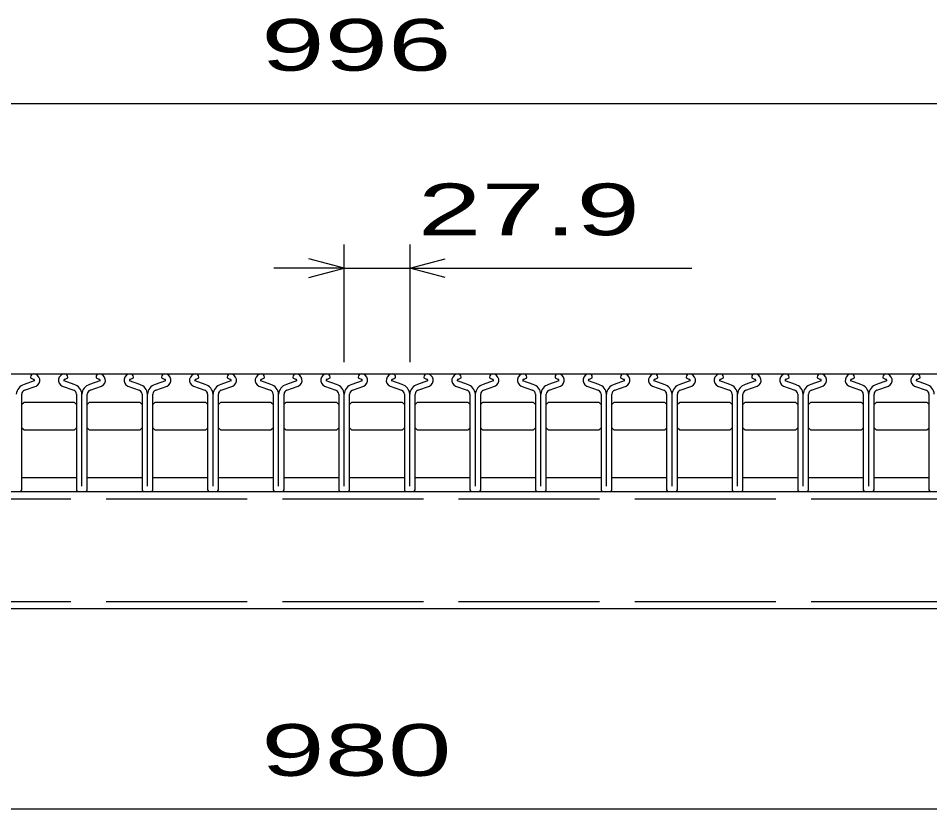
# Model space of a CAD drawing. Units: millimetres on the paper, scale 1:10. Extents: x 0 to 356, y 0 to 233.
# Drawn here: x 81.76 to 120.55, y 51.3 to 84.93 of the extents above; entities that cross this region are included whole.
import ezdxf
from ezdxf.enums import TextEntityAlignment as Align

# ---------------------------------------------------------------- set-up
doc = ezdxf.new("R2010")
doc.units = ezdxf.units.MM
doc.linetypes.add('DASHED', pattern=[7.5, 6, -1.5])
doc.layers.add('16', color=3, linetype='Continuous', lineweight=25)
doc.layers.add('22', color=2, linetype='Continuous', lineweight=25)
doc.styles.add('ベクトル', font='')
doc.styles.get('ベクトル').set_extended_font_data('ベクトル')

msp = doc.modelspace()

# ---------------------------------------------------------------- linework, layer by layer
at = {"layer": '16'}
for p, q in [((47.2, 69.8), (146.8, 69.8)), ((82.44, 69.499), (82.008, 69.347)), ((82.28, 69.662), (82.28, 69.639)), ((82.28, 69.639), (82.424, 69.569)), ((84.14, 69.347), (83.708, 69.499)), ((83.724, 69.569), (83.868, 69.639)), ((83.868, 69.639), (83.868, 69.662)), ((85.23, 69.499), (84.798, 69.347)), ((85.07, 69.662), (85.07, 69.639)), ((85.07, 69.639), (85.214, 69.569)), ((86.93, 69.347), (86.498, 69.499)), ((86.514, 69.569), (86.658, 69.639)), ((86.658, 69.639), (86.658, 69.662)), ((88.02, 69.499), (87.588, 69.347)), ((87.86, 69.662), (87.86, 69.639)), ((87.86, 69.639), (88.004, 69.569)), ((89.72, 69.347), (89.288, 69.499)), ((89.304, 69.569), (89.448, 69.639)), ((89.448, 69.639), (89.448, 69.662)), ((90.81, 69.499), (90.378, 69.347)), ((90.65, 69.662), (90.65, 69.639)), ((90.65, 69.639), (90.794, 69.569)), ((92.51, 69.347), (92.078, 69.499)), ((92.094, 69.569), (92.238, 69.639)), ((92.238, 69.639), (92.238, 69.662)), ((93.6, 69.499), (93.168, 69.347)), ((93.44, 69.662), (93.44, 69.639)), ((93.44, 69.639), (93.584, 69.569)), ((95.3, 69.347), (94.868, 69.499)), ((94.884, 69.569), (95.028, 69.639)), ((95.028, 69.639), (95.028, 69.662)), ((96.39, 69.499), (95.958, 69.347)), ((96.23, 69.662), (96.23, 69.639)), ((96.23, 69.639), (96.374, 69.569)), ((98.09, 69.347), (97.658, 69.499)), ((97.674, 69.569), (97.818, 69.639)), ((97.818, 69.639), (97.818, 69.662)), ((99.18, 69.499), (98.748, 69.347)), ((99.02, 69.662), (99.02, 69.639)), ((99.02, 69.639), (99.164, 69.569)), ((100.88, 69.347), (100.448, 69.499)), ((100.464, 69.569), (100.608, 69.639)), ((100.608, 69.639), (100.608, 69.662)), ((101.97, 69.499), (101.538, 69.347)), ((101.81, 69.662), (101.81, 69.639)), ((101.81, 69.639), (101.954, 69.569)), ((103.67, 69.347), (103.238, 69.499)), ((103.254, 69.569), (103.398, 69.639)), ((103.398, 69.639), (103.398, 69.662)), ((104.76, 69.499), (104.328, 69.347)), ((104.6, 69.662), (104.6, 69.639)), ((104.6, 69.639), (104.744, 69.569)), ((106.46, 69.347), (106.028, 69.499)), ((106.044, 69.569), (106.188, 69.639)), ((106.188, 69.639), (106.188, 69.662)), ((107.55, 69.499), (107.118, 69.347)), ((107.39, 69.662), (107.39, 69.639)), ((107.39, 69.639), (107.534, 69.569)), ((109.25, 69.347), (108.818, 69.499)), ((108.834, 69.569), (108.978, 69.639)), ((108.978, 69.639), (108.978, 69.662)), ((110.34, 69.499), (109.908, 69.347)), ((110.18, 69.662), (110.18, 69.639)), ((110.18, 69.639), (110.324, 69.569)), ((112.04, 69.347), (111.608, 69.499)), ((111.624, 69.569), (111.768, 69.639)), ((111.768, 69.639), (111.768, 69.662)), ((113.13, 69.499), (112.698, 69.347)), ((112.97, 69.662), (112.97, 69.639)), ((112.97, 69.639), (113.114, 69.569)), ((114.83, 69.347), (114.398, 69.499)), ((114.414, 69.569), (114.558, 69.639)), ((114.558, 69.639), (114.558, 69.662)), ((115.92, 69.499), (115.488, 69.347)), ((115.76, 69.662), (115.76, 69.639)), ((115.76, 69.639), (115.904, 69.569)), ((117.62, 69.347), (117.188, 69.499)), ((117.204, 69.569), (117.348, 69.639)), ((117.348, 69.639), (117.348, 69.662)), ((118.71, 69.499), (118.278, 69.347)), ((118.55, 69.662), (118.55, 69.639)), ((118.55, 69.639), (118.694, 69.569)), ((120.41, 69.347), (119.978, 69.499)), ((119.994, 69.569), (120.138, 69.639)), ((120.138, 69.639), (120.138, 69.662)), ((82.029, 69.111), (82.516, 69.282)), ((83.632, 69.282), (84.119, 69.111)), ((84.819, 69.111), (85.306, 69.282)), ((86.422, 69.282), (86.909, 69.111)), ((87.609, 69.111), (88.096, 69.282)), ((89.212, 69.282), (89.699, 69.111)), ((90.399, 69.111), (90.886, 69.282)), ((92.002, 69.282), (92.489, 69.111)), ((93.189, 69.111), (93.676, 69.282)), ((94.792, 69.282), (95.279, 69.111)), ((95.979, 69.111), (96.466, 69.282)), ((97.582, 69.282), (98.069, 69.111)), ((98.769, 69.111), (99.256, 69.282)), ((100.372, 69.282), (100.859, 69.111)), ((101.559, 69.111), (102.046, 69.282)), ((103.162, 69.282), (103.649, 69.111)), ((104.349, 69.111), (104.836, 69.282)), ((105.952, 69.282), (106.439, 69.111)), ((107.139, 69.111), (107.626, 69.282)), ((108.742, 69.282), (109.229, 69.111)), ((109.929, 69.111), (110.416, 69.282)), ((111.532, 69.282), (112.019, 69.111)), ((112.719, 69.111), (113.206, 69.282)), ((114.322, 69.282), (114.809, 69.111)), ((115.509, 69.111), (115.996, 69.282)), ((117.112, 69.282), (117.599, 69.111)), ((118.299, 69.111), (118.786, 69.282)), ((119.902, 69.282), (120.389, 69.111)), ((81.909, 64.869), (81.909, 68.941)), ((84.239, 68.941), (84.239, 64.869)), ((84.47, 65.029), (84.47, 68.936)), ((84.699, 64.869), (84.699, 68.941)), ((87.029, 68.941), (87.029, 64.869)), ((87.26, 65.029), (87.26, 68.936)), ((87.489, 64.869), (87.489, 68.941)), ((89.819, 68.941), (89.819, 64.869)), ((90.05, 65.029), (90.05, 68.936)), ((90.279, 64.869), (90.279, 68.941)), ((92.609, 68.941), (92.609, 64.869)), ((92.84, 65.029), (92.84, 68.936)), ((93.069, 64.869), (93.069, 68.941)), ((95.399, 68.941), (95.399, 64.869)), ((95.63, 65.029), (95.63, 68.936)), ((95.859, 64.869), (95.859, 68.941)), ((98.189, 68.941), (98.189, 64.869)), ((98.42, 65.029), (98.42, 68.936)), ((98.649, 64.869), (98.649, 68.941)), ((100.979, 68.941), (100.979, 64.869)), ((101.21, 65.029), (101.21, 68.936)), ((101.439, 64.869), (101.439, 68.941)), ((103.769, 68.941), (103.769, 64.869)), ((104, 65.029), (104, 68.936)), ((104.229, 64.869), (104.229, 68.941)), ((106.559, 68.941), (106.559, 64.869)), ((106.79, 65.029), (106.79, 68.936)), ((107.019, 64.869), (107.019, 68.941)), ((109.349, 68.941), (109.349, 64.869)), ((109.58, 65.029), (109.58, 68.936)), ((109.809, 64.869), (109.809, 68.941)), ((112.139, 68.941), (112.139, 64.869)), ((112.37, 65.029), (112.37, 68.936)), ((112.599, 64.869), (112.599, 68.941)), ((114.929, 68.941), (114.929, 64.869)), ((115.16, 65.029), (115.16, 68.936)), ((115.389, 64.869), (115.389, 68.941)), ((117.719, 68.941), (117.719, 64.869)), ((117.95, 65.029), (117.95, 68.936)), ((118.179, 64.869), (118.179, 68.941)), ((120.509, 68.941), (120.509, 64.869)), ((81.905, 68.5), (82.005, 68.6)), ((82.005, 68.6), (84.145, 68.6)), ((84.145, 68.6), (84.245, 68.5)), ((84.695, 68.5), (84.795, 68.6)), ((84.795, 68.6), (86.935, 68.6)), ((86.935, 68.6), (87.035, 68.5)), ((87.485, 68.5), (87.585, 68.6)), ((87.585, 68.6), (89.725, 68.6)), ((89.725, 68.6), (89.825, 68.5)), ((90.275, 68.5), (90.375, 68.6)), ((90.375, 68.6), (92.515, 68.6)), ((92.515, 68.6), (92.615, 68.5)), ((93.065, 68.5), (93.165, 68.6)), ((93.165, 68.6), (95.305, 68.6)), ((95.305, 68.6), (95.405, 68.5)), ((95.855, 68.5), (95.955, 68.6)), ((95.955, 68.6), (98.095, 68.6)), ((98.095, 68.6), (98.195, 68.5)), ((98.645, 68.5), (98.745, 68.6)), ((98.745, 68.6), (100.885, 68.6)), ((100.885, 68.6), (100.985, 68.5)), ((101.435, 68.5), (101.535, 68.6)), ((101.535, 68.6), (103.675, 68.6)), ((103.675, 68.6), (103.775, 68.5)), ((104.225, 68.5), (104.325, 68.6)), ((104.325, 68.6), (106.465, 68.6)), ((106.465, 68.6), (106.565, 68.5)), ((107.015, 68.5), (107.115, 68.6)), ((107.115, 68.6), (109.255, 68.6)), ((109.255, 68.6), (109.355, 68.5)), ((109.805, 68.5), (109.905, 68.6)), ((109.905, 68.6), (112.045, 68.6)), ((112.045, 68.6), (112.145, 68.5)), ((112.595, 68.5), (112.695, 68.6)), ((112.695, 68.6), (114.835, 68.6)), ((114.835, 68.6), (114.935, 68.5)), ((115.385, 68.5), (115.485, 68.6)), ((115.485, 68.6), (117.625, 68.6)), ((117.625, 68.6), (117.725, 68.5)), ((118.175, 68.5), (118.275, 68.6)), ((118.275, 68.6), (120.415, 68.6)), ((120.415, 68.6), (120.515, 68.5)), ((82.005, 67.4), (81.905, 67.5)), ((84.245, 67.5), (84.145, 67.4)), ((84.795, 67.4), (84.695, 67.5)), ((87.035, 67.5), (86.935, 67.4)), ((87.585, 67.4), (87.485, 67.5)), ((89.825, 67.5), (89.725, 67.4)), ((90.375, 67.4), (90.275, 67.5)), ((92.615, 67.5), (92.515, 67.4)), ((93.165, 67.4), (93.065, 67.5)), ((95.405, 67.5), (95.305, 67.4)), ((95.955, 67.4), (95.855, 67.5)), ((98.195, 67.5), (98.095, 67.4)), ((98.745, 67.4), (98.645, 67.5)), ((100.985, 67.5), (100.885, 67.4)), ((101.535, 67.4), (101.435, 67.5)), ((103.775, 67.5), (103.675, 67.4)), ((104.325, 67.4), (104.225, 67.5)), ((106.565, 67.5), (106.465, 67.4)), ((107.115, 67.4), (107.015, 67.5)), ((109.355, 67.5), (109.255, 67.4)), ((109.905, 67.4), (109.805, 67.5)), ((112.145, 67.5), (112.045, 67.4)), ((112.695, 67.4), (112.595, 67.5)), ((114.935, 67.5), (114.835, 67.4)), ((115.485, 67.4), (115.385, 67.5)), ((117.725, 67.5), (117.625, 67.4)), ((118.275, 67.4), (118.175, 67.5)), ((120.515, 67.5), (120.415, 67.4)), ((84.145, 67.4), (82.005, 67.4)), ((86.935, 67.4), (84.795, 67.4)), ((89.725, 67.4), (87.585, 67.4)), ((92.515, 67.4), (90.375, 67.4)), ((95.305, 67.4), (93.165, 67.4)), ((98.095, 67.4), (95.955, 67.4)), ((100.885, 67.4), (98.745, 67.4)), ((103.675, 67.4), (101.535, 67.4)), ((106.465, 67.4), (104.325, 67.4)), ((109.255, 67.4), (107.115, 67.4)), ((112.045, 67.4), (109.905, 67.4)), ((114.835, 67.4), (112.695, 67.4)), ((117.625, 67.4), (115.485, 67.4)), ((120.415, 67.4), (118.275, 67.4)), ((81.91, 65.4), (84.24, 65.4)), ((84.7, 65.4), (87.03, 65.4)), ((87.49, 65.4), (89.82, 65.4)), ((90.28, 65.4), (92.61, 65.4)), ((93.07, 65.4), (95.4, 65.4)), ((95.86, 65.4), (98.19, 65.4)), ((98.65, 65.4), (100.98, 65.4)), ((101.44, 65.4), (103.77, 65.4)), ((104.23, 65.4), (106.56, 65.4)), ((107.02, 65.4), (109.35, 65.4)), ((109.81, 65.4), (112.14, 65.4)), ((112.6, 65.4), (114.93, 65.4)), ((115.39, 65.4), (117.72, 65.4)), ((118.18, 65.4), (120.51, 65.4)), ((48, 64.8), (146, 64.8)), ((81.519, 64.799), (81.839, 64.799)), ((84.309, 64.799), (84.629, 64.799)), ((87.099, 64.799), (87.419, 64.799)), ((89.889, 64.799), (90.209, 64.799)), ((92.679, 64.799), (92.999, 64.799)), ((95.469, 64.799), (95.789, 64.799)), ((98.259, 64.799), (98.579, 64.799)), ((101.049, 64.799), (101.369, 64.799)), ((103.839, 64.799), (104.159, 64.799)), ((106.629, 64.799), (106.949, 64.799)), ((109.419, 64.799), (109.739, 64.799)), ((112.209, 64.799), (112.529, 64.799)), ((114.999, 64.799), (115.319, 64.799)), ((117.789, 64.799), (118.109, 64.799)), ((146, 59.8), (48, 59.8))]:
    msp.add_line(p, q, dxfattribs=at)
at = {"layer": '16', "linetype": 'DASHED'}
for p, q in [((48, 64.48), (146, 64.48)), ((48, 60.12), (146, 60.12))]:
    msp.add_line(p, q, dxfattribs=at)
at = {"layer": '16'}
for centre, radius, start, end in [((82.425, 69.655), 0.145, 94.45, 177.5), ((82.409, 69.53), 0.27, 293.32, 89.02), ((82.407, 69.528), 0.044, 317.67, 68.09), ((83.739, 69.53), 0.27, 90.98, 246.68), ((83.741, 69.528), 0.044, 111.91, 222.33), ((83.723, 69.655), 0.145, 2.5, 85.55), ((85.215, 69.655), 0.145, 94.45, 177.5), ((85.199, 69.53), 0.27, 293.32, 89.02), ((85.197, 69.528), 0.044, 317.67, 68.09), ((86.529, 69.53), 0.27, 90.98, 246.68), ((86.531, 69.528), 0.044, 111.91, 222.33), ((86.513, 69.655), 0.145, 2.5, 85.55), ((88.005, 69.655), 0.145, 94.45, 177.5), ((87.989, 69.53), 0.27, 293.32, 89.02), ((87.987, 69.528), 0.044, 317.67, 68.09), ((89.319, 69.53), 0.27, 90.98, 246.68), ((89.321, 69.528), 0.044, 111.91, 222.33), ((89.303, 69.655), 0.145, 2.5, 85.55), ((90.795, 69.655), 0.145, 94.45, 177.5), ((90.779, 69.53), 0.27, 293.32, 89.02), ((90.777, 69.528), 0.044, 317.67, 68.09), ((92.109, 69.53), 0.27, 90.98, 246.68), ((92.111, 69.528), 0.044, 111.91, 222.33), ((92.093, 69.655), 0.145, 2.5, 85.55), ((93.585, 69.655), 0.145, 94.45, 177.5), ((93.569, 69.53), 0.27, 293.32, 89.02), ((93.567, 69.528), 0.044, 317.67, 68.09), ((94.899, 69.53), 0.27, 90.98, 246.68), ((94.901, 69.528), 0.044, 111.91, 222.33), ((94.883, 69.655), 0.145, 2.5, 85.55), ((96.375, 69.655), 0.145, 94.45, 177.5), ((96.359, 69.53), 0.27, 293.32, 89.02), ((96.357, 69.528), 0.044, 317.67, 68.09), ((97.689, 69.53), 0.27, 90.98, 246.68), ((97.691, 69.528), 0.044, 111.91, 222.33), ((97.673, 69.655), 0.145, 2.5, 85.55), ((99.165, 69.655), 0.145, 94.45, 177.5), ((99.149, 69.53), 0.27, 293.32, 89.02), ((99.147, 69.528), 0.044, 317.67, 68.09), ((100.479, 69.53), 0.27, 90.98, 246.68), ((100.481, 69.528), 0.044, 111.91, 222.33), ((100.463, 69.655), 0.145, 2.5, 85.55), ((101.955, 69.655), 0.145, 94.45, 177.5), ((101.939, 69.53), 0.27, 293.32, 89.02), ((101.937, 69.528), 0.044, 317.67, 68.09), ((103.269, 69.53), 0.27, 90.98, 246.68), ((103.271, 69.528), 0.044, 111.91, 222.33), ((103.253, 69.655), 0.145, 2.5, 85.55), ((104.745, 69.655), 0.145, 94.45, 177.5), ((104.729, 69.53), 0.27, 293.32, 89.02), ((104.727, 69.528), 0.044, 317.67, 68.09), ((106.059, 69.53), 0.27, 90.98, 246.68), ((106.061, 69.528), 0.044, 111.91, 222.33), ((106.043, 69.655), 0.145, 2.5, 85.55), ((107.535, 69.655), 0.145, 94.45, 177.5), ((107.519, 69.53), 0.27, 293.32, 89.02), ((107.517, 69.528), 0.044, 317.67, 68.09), ((108.849, 69.53), 0.27, 90.98, 246.68), ((108.851, 69.528), 0.044, 111.91, 222.33), ((108.833, 69.655), 0.145, 2.5, 85.55), ((110.325, 69.655), 0.145, 94.45, 177.5), ((110.309, 69.53), 0.27, 293.32, 89.02), ((110.307, 69.528), 0.044, 317.67, 68.09), ((111.639, 69.53), 0.27, 90.98, 246.68), ((111.641, 69.528), 0.044, 111.91, 222.33), ((111.623, 69.655), 0.145, 2.5, 85.55), ((113.115, 69.655), 0.145, 94.45, 177.5), ((113.099, 69.53), 0.27, 293.32, 89.02), ((113.097, 69.528), 0.044, 317.67, 68.09), ((114.429, 69.53), 0.27, 90.98, 246.68), ((114.431, 69.528), 0.044, 111.91, 222.33), ((114.413, 69.655), 0.145, 2.5, 85.55), ((115.905, 69.655), 0.145, 94.45, 177.5), ((115.889, 69.53), 0.27, 293.32, 89.02), ((115.887, 69.528), 0.044, 317.67, 68.09), ((117.219, 69.53), 0.27, 90.98, 246.68), ((117.221, 69.528), 0.044, 111.91, 222.33), ((117.203, 69.655), 0.145, 2.5, 85.55), ((118.695, 69.655), 0.145, 94.45, 177.5), ((118.679, 69.53), 0.27, 293.32, 89.02), ((118.677, 69.528), 0.044, 317.67, 68.09), ((120.009, 69.53), 0.27, 90.98, 246.68), ((120.011, 69.528), 0.044, 111.91, 222.33), ((119.993, 69.655), 0.145, 2.5, 85.55), ((82.137, 68.906), 0.46, 106.3, 176.22), ((82.089, 68.941), 0.18, 109.42, 180), ((84.059, 68.941), 0.18, 0, 70.58), ((84.011, 68.906), 0.46, 3.78, 73.7), ((84.927, 68.906), 0.46, 106.3, 176.22), ((84.879, 68.941), 0.18, 109.42, 180), ((86.849, 68.941), 0.18, 0, 70.58), ((86.801, 68.906), 0.46, 3.78, 73.7), ((87.717, 68.906), 0.46, 106.3, 176.22), ((87.669, 68.941), 0.18, 109.42, 180), ((89.639, 68.941), 0.18, 0, 70.58), ((89.591, 68.906), 0.46, 3.78, 73.7), ((90.507, 68.906), 0.46, 106.3, 176.22), ((90.459, 68.941), 0.18, 109.42, 180), ((92.429, 68.941), 0.18, 0, 70.58), ((92.381, 68.906), 0.46, 3.78, 73.7), ((93.297, 68.906), 0.46, 106.3, 176.22), ((93.249, 68.941), 0.18, 109.42, 180), ((95.219, 68.941), 0.18, 0, 70.58), ((95.171, 68.906), 0.46, 3.78, 73.7), ((96.087, 68.906), 0.46, 106.3, 176.22), ((96.039, 68.941), 0.18, 109.42, 180), ((98.009, 68.941), 0.18, 0, 70.58), ((97.961, 68.906), 0.46, 3.78, 73.7), ((98.877, 68.906), 0.46, 106.3, 176.22), ((98.829, 68.941), 0.18, 109.42, 180), ((100.799, 68.941), 0.18, 0, 70.58), ((100.751, 68.906), 0.46, 3.78, 73.7), ((101.667, 68.906), 0.46, 106.3, 176.22), ((101.619, 68.941), 0.18, 109.42, 180), ((103.589, 68.941), 0.18, 0, 70.58), ((103.541, 68.906), 0.46, 3.78, 73.7), ((104.457, 68.906), 0.46, 106.3, 176.22), ((104.409, 68.941), 0.18, 109.42, 180), ((106.379, 68.941), 0.18, 0, 70.58), ((106.331, 68.906), 0.46, 3.78, 73.7), ((107.247, 68.906), 0.46, 106.3, 176.22), ((107.199, 68.941), 0.18, 109.42, 180), ((109.169, 68.941), 0.18, 0, 70.58), ((109.121, 68.906), 0.46, 3.78, 73.7), ((110.037, 68.906), 0.46, 106.3, 176.22), ((109.989, 68.941), 0.18, 109.42, 180), ((111.959, 68.941), 0.18, 0, 70.58), ((111.911, 68.906), 0.46, 3.78, 73.7), ((112.827, 68.906), 0.46, 106.3, 176.22), ((112.779, 68.941), 0.18, 109.42, 180), ((114.749, 68.941), 0.18, 0, 70.58), ((114.701, 68.906), 0.46, 3.78, 73.7), ((115.617, 68.906), 0.46, 106.3, 176.22), ((115.569, 68.941), 0.18, 109.42, 180), ((117.539, 68.941), 0.18, 0, 70.58), ((117.491, 68.906), 0.46, 3.78, 73.7), ((118.407, 68.906), 0.46, 106.3, 176.22), ((118.359, 68.941), 0.18, 109.42, 180), ((120.329, 68.941), 0.18, 0, 70.58), ((120.281, 68.906), 0.46, 3.78, 73.7), ((81.839, 64.869), 0.07, 270, 0), ((84.309, 64.869), 0.07, 180, 270), ((84.629, 64.869), 0.07, 270, 0), ((87.099, 64.869), 0.07, 180, 270), ((87.419, 64.869), 0.07, 270, 0), ((89.889, 64.869), 0.07, 180, 270), ((90.209, 64.869), 0.07, 270, 0), ((92.679, 64.869), 0.07, 180, 270), ((92.999, 64.869), 0.07, 270, 0), ((95.469, 64.869), 0.07, 180, 270), ((95.789, 64.869), 0.07, 270, 0), ((98.259, 64.869), 0.07, 180, 270), ((98.579, 64.869), 0.07, 270, 0), ((101.049, 64.869), 0.07, 180, 270), ((101.369, 64.869), 0.07, 270, 0), ((103.839, 64.869), 0.07, 180, 270), ((104.159, 64.869), 0.07, 270, 0), ((106.629, 64.869), 0.07, 180, 270), ((106.949, 64.869), 0.07, 270, 0), ((109.419, 64.869), 0.07, 180, 270), ((109.739, 64.869), 0.07, 270, 0), ((112.209, 64.869), 0.07, 180, 270), ((112.529, 64.869), 0.07, 270, 0), ((114.999, 64.869), 0.07, 180, 270), ((115.319, 64.869), 0.07, 270, 0), ((117.789, 64.869), 0.07, 180, 270), ((118.109, 64.869), 0.07, 270, 0), ((120.579, 64.869), 0.07, 180, 270)]:
    msp.add_arc(centre, radius, start, end, dxfattribs=at)
at = {"layer": '22', "color": 4}
for p, q in [((47.2, 81.3), (146.8, 81.3)), ((95.63, 70.3), (95.63, 75.3)), ((98.42, 75.3), (98.42, 70.3)), ((95.63, 74.3), (94.13, 74.7)), ((98.42, 74.3), (99.92, 74.7)), ((95.63, 74.3), (92.63, 74.3)), ((94.13, 73.9), (95.63, 74.3)), ((95.63, 74.3), (98.42, 74.3)), ((99.92, 73.9), (98.42, 74.3)), ((98.42, 74.3), (110.42, 74.3)), ((48, 51.3), (146, 51.3))]:
    msp.add_line(p, q, dxfattribs=at)

# ---------------------------------------------------------------- texts
at = {"layer": '22', "style": 'ベクトル', "width": 1.65}
for s, p in [(' 996 ', (90.75, 83.8)), (' 27.9 ', (97.42, 76.8)), (' 980 ', (90.75, 53.8))]:
    msp.add_text(s, height=2.199, dxfattribs=at).set_placement(p, align=Align.MIDDLE_LEFT)

doc.saveas('drawing.dxf')
